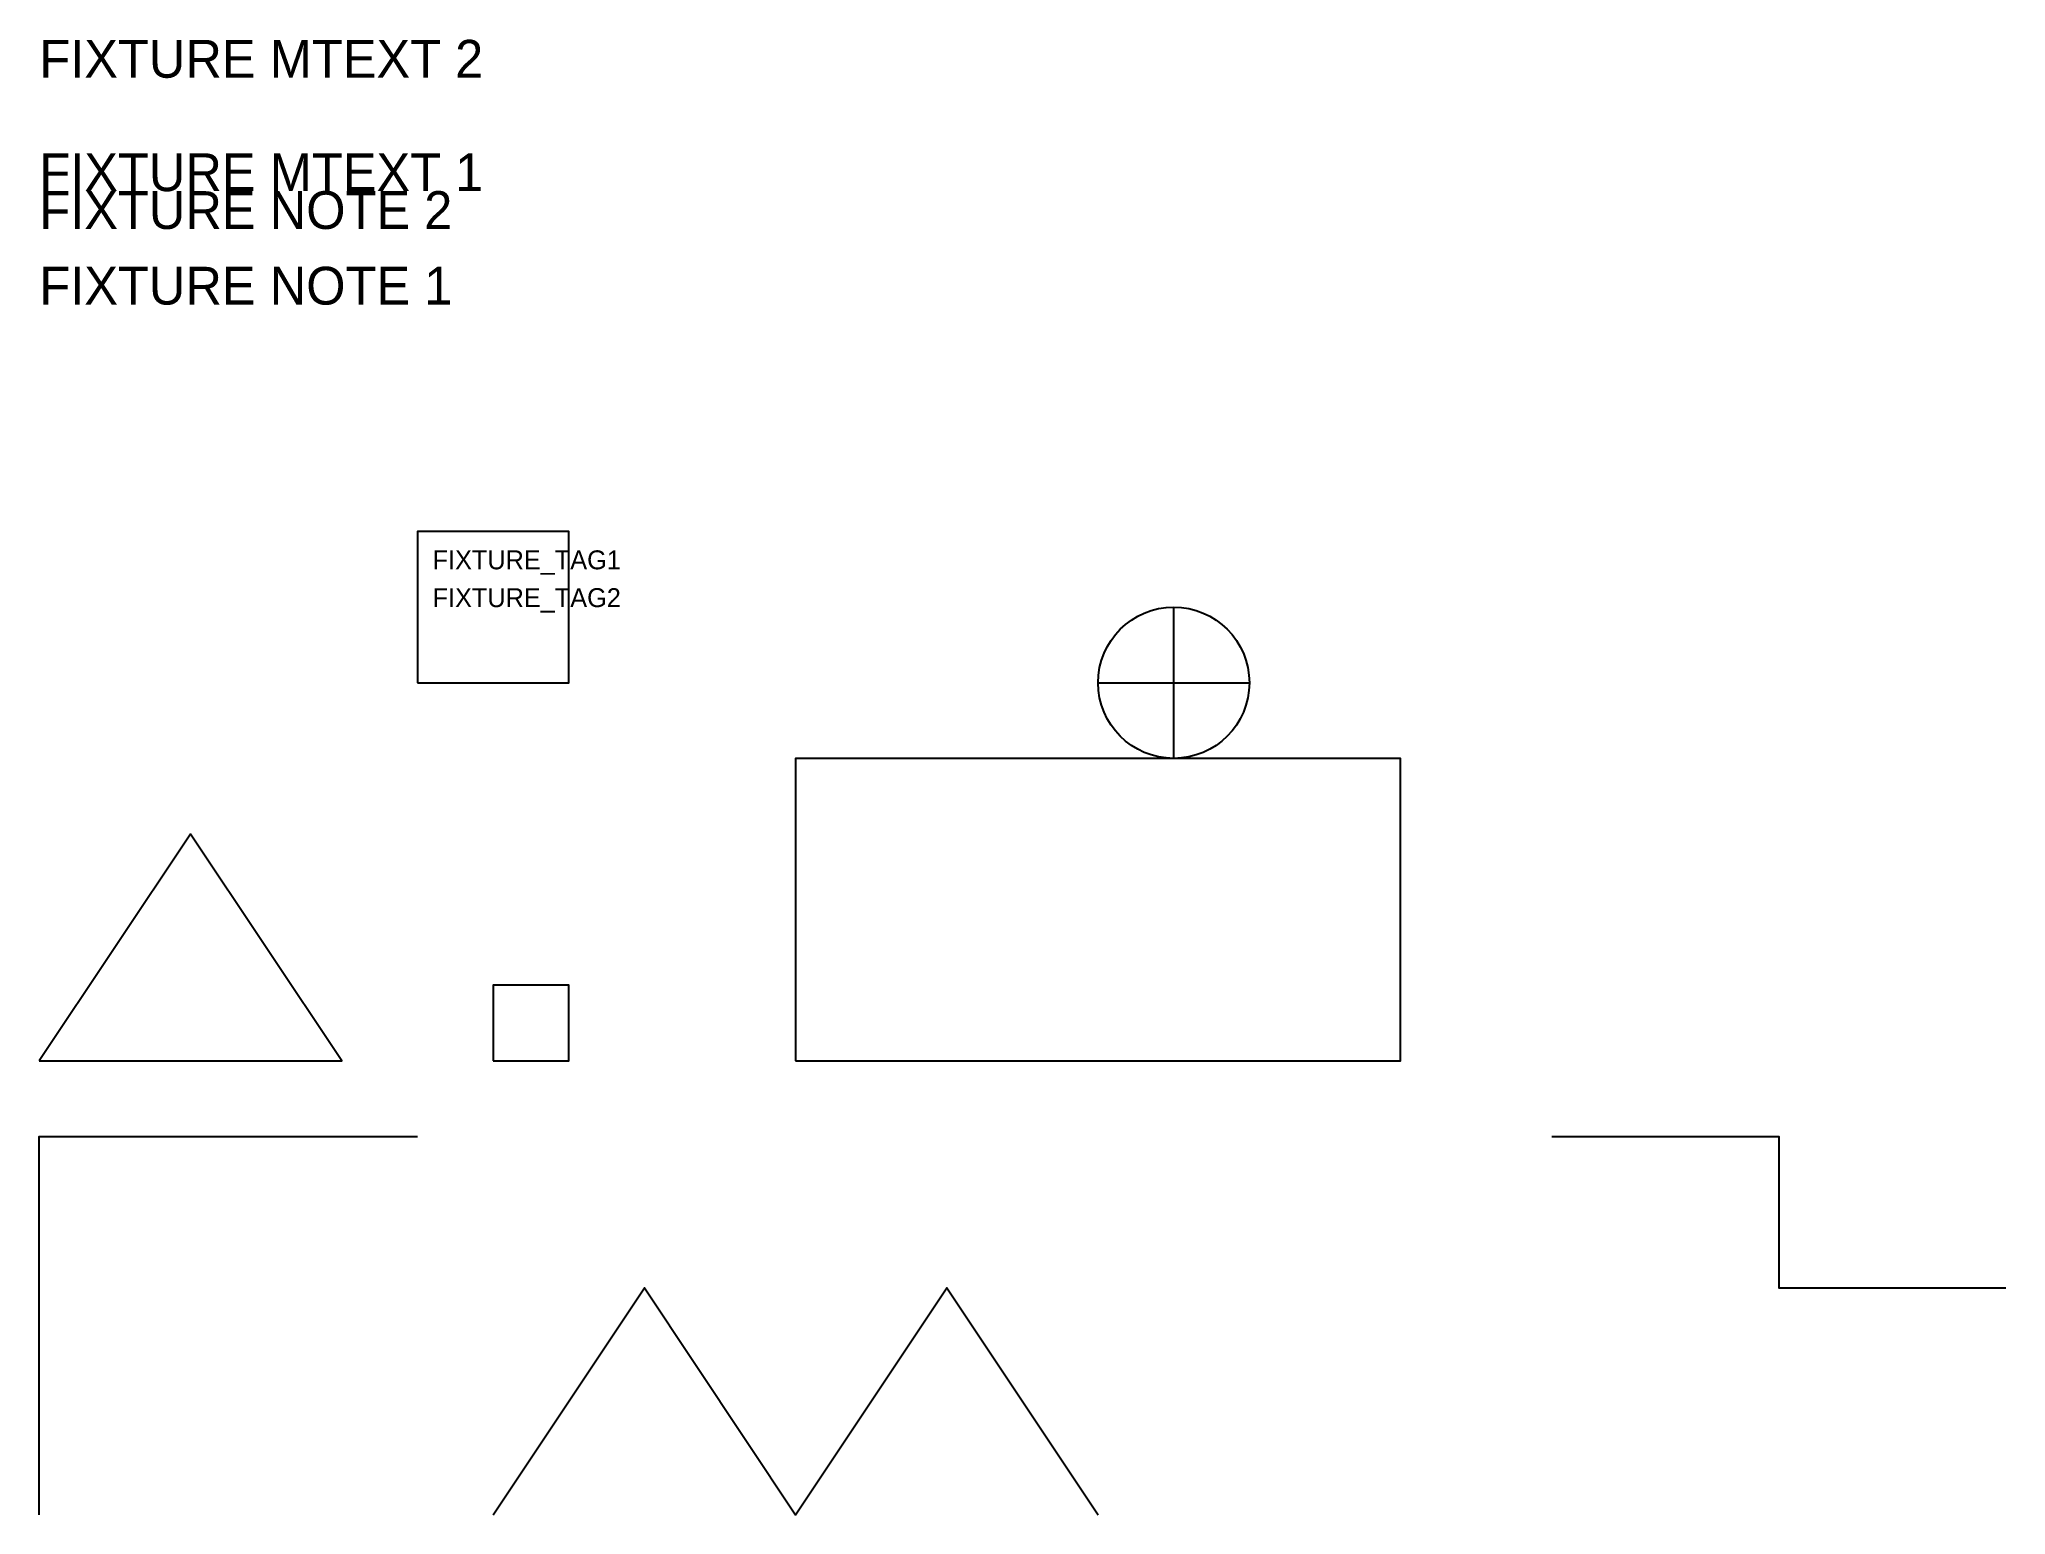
# Model space of a CAD drawing. Header units: metres. Extents: x 0 to 260, y -60 to 135.
import ezdxf

# ---------------------------------------------------------------- set-up
doc = ezdxf.new("R2010")
doc.units = ezdxf.units.M
doc.layers.add('NOTES', color=3, linetype='Continuous')
doc.layers.add('PLINES', color=2, linetype='Continuous')

# ---------------------------------------------------------------- blocks, each defined once
blk = doc.blocks.new('BLOCK_A')
blk.add_lwpolyline([(0, 0), (20, 0), (20, 20), (0, 20)], close=True)
for tag, p in [('TAG1', (2, 15)), ('TAG2', (2, 10))]:
    blk.add_attdef(tag, p, '', height=2.5)
blk = doc.blocks.new('*U1')
blk.add_blockref('BLOCK_A', (0, 0)).add_auto_attribs({'TAG1': 'FIXTURE_TAG1', 'TAG2': 'FIXTURE_TAG2'})
blk = doc.blocks.new('BLOCK_B')
for p, q in [((0, -10), (0, 10)), ((-10, 0), (10, 0))]:
    blk.add_line(p, q)
blk.add_circle((0, 0), 10)

msp = doc.modelspace()

# ---------------------------------------------------------------- linework, layer by layer
at = {"layer": 'PLINES'}
for points in [[(100, 0), (180, 0), (180, 40), (100, 40)], [(0, 0), (40, 0), (20, 30)], [(60, 0), (70, 0), (70, 10), (60, 10)]]:
    msp.add_lwpolyline(points, close=True, dxfattribs=at)
for points in [[(0, -60), (0, -10), (50, -10)], [(200, -10), (230, -10), (230, -30), (260, -30)], [(60, -60), (80, -30), (100, -60), (120, -30), (140, -60)]]:
    msp.add_lwpolyline(points, dxfattribs=at)

# ---------------------------------------------------------------- block references
for name, p in [('*U1', (50, 50)), ('BLOCK_B', (150, 50))]:
    msp.add_blockref(name, p)

# ---------------------------------------------------------------- texts
at = {"layer": 'NOTES'}
for s, p in [('FIXTURE NOTE 2', (0, 110)), ('FIXTURE NOTE 1', (0, 100))]:
    msp.add_text(s, height=5, dxfattribs=at).set_placement(p)
at = {"layer": 'NOTES', "char_height": 5, "attachment_point": 1}
for s, insert in [('FIXTURE MTEXT 2', (0, 135)), ('FIXTURE MTEXT 1', (0, 120))]:
    msp.add_mtext(s, dxfattribs=dict(at, insert=insert))

doc.saveas('drawing.dxf')
